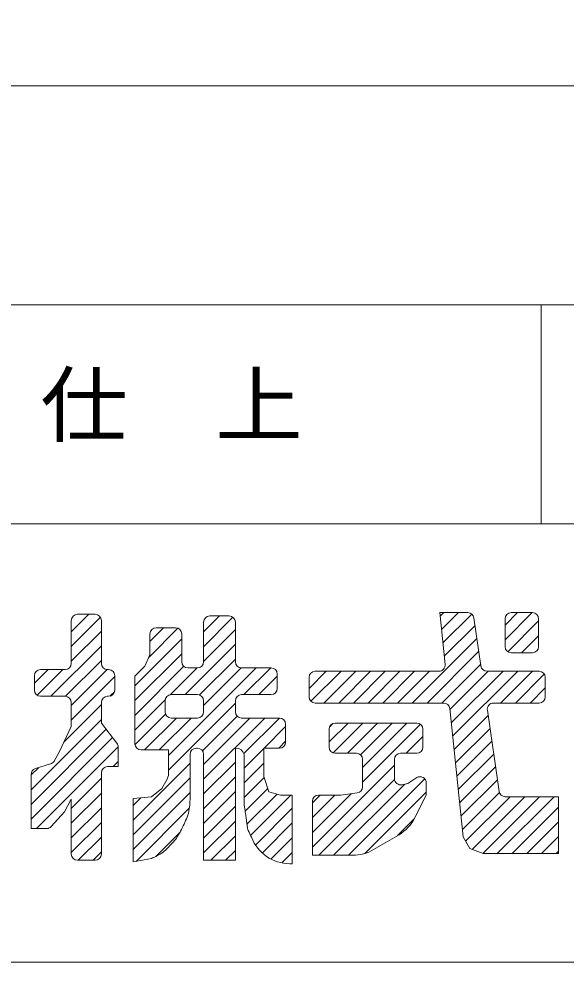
# Model space of a CAD drawing. Units: millimetres, scale not verified. Extents: x -190 to 190, y -305 to 303.
# Drawn here: x 18.5 to 93.4, y -304.8 to -175.6 of the extents above; entities that cross this region are included whole.
import ezdxf
from ezdxf.enums import TextEntityAlignment as Align

# ---------------------------------------------------------------- set-up
doc = ezdxf.new("R2010")
doc.units = ezdxf.units.MM
doc.header["$LTSCALE"] = 0.5
for name, color, linetype, lineweight in [('0-1_図面枠', 5, 'Continuous', 18), ('0-2_形状', 7, 'Continuous', 18), ('0-4_GREEN', 7, 'Continuous', 18)]:
    doc.layers.add(name, color=color, linetype=linetype, lineweight=lineweight)
doc.styles.add('ＭＳ ゴシック', font='')
doc.styles.get('ＭＳ ゴシック').set_extended_font_data('MS Gothic')

msp = doc.modelspace()

# ---------------------------------------------------------------- linework, layer by layer
at = {"layer": '0-1_図面枠'}
msp.add_lwpolyline([(-190.0007, -304.7643), (189.9993, -304.7643), (189.9993, 249.2357), (-190.0007, 249.2357)], close=True, dxfattribs=at)
at = {"layer": '0-2_形状'}
for p, q in [((-190.0007, -184.7643), (189.9993, -184.7643)), ((-190.0007, -214.7643), (189.9993, -214.7643)), ((89.9993, -214.7643), (89.9993, -244.7643)), ((-190.0007, -244.7643), (189.9993, -244.7643))]:
    msp.add_line(p, q, dxfattribs=at)
at = {"layer": '0-4_GREEN'}
for p, q in [((76.1612, -257.4128), (76.6661, -256.9079)), ((76.3521, -259.2385), (78.6827, -256.9079)), ((85.0523, -260.6212), (88.7656, -256.9079)), ((85.0523, -258.6046), (86.749, -256.9079)), ((88.7947, -256.9079), (85.8964, -256.9079)), ((25.6558, -259.5202), (28.039, -257.137)), ((25.6558, -261.5368), (29.6567, -257.5359)), ((25.6558, -257.9812), (25.6558, -263.8552)), ((28.9396, -257.137), (26.5, -257.137)), ((29.7837, -263.8552), (29.7837, -257.9812)), ((43.7729, -259.5524), (45.9591, -257.3662)), ((43.7729, -261.569), (47.8006, -257.5412)), ((43.7729, -258.2103), (43.7729, -263.626)), ((47.286, -257.3662), (44.617, -257.3662)), ((48.1301, -263.626), (48.1301, -258.2103)), ((76.543, -261.0642), (80.5043, -257.1028)), ((81.7573, -264.2059), (80.8002, -257.6304)), ((85.0523, -257.752), (85.0523, -261.5636)), ((85.4257, -262.2643), (89.6389, -258.0512)), ((89.6389, -261.5636), (89.6389, -257.752)), ((25.6558, -263.5534), (29.7837, -259.4255)), ((36.3032, -262.9889), (40.2613, -259.0308)), ((36.4343, -260.8412), (38.3052, -258.9703)), ((39.9474, -258.9703), (37.2785, -258.9703)), ((43.7729, -263.5855), (48.1301, -259.2283)), ((76.7338, -262.8899), (80.9518, -258.6719)), ((34.3703, -266.9383), (40.7916, -260.5171)), ((36.4343, -259.8145), (36.4343, -262.6942)), ((40.7916, -263.626), (40.7916, -259.8145)), ((72.3578, -269.2825), (81.208, -260.4323)), ((87.2989, -262.4077), (89.6389, -260.0677)), ((22.8599, -268.3659), (29.7837, -261.442)), ((41.2383, -268.1367), (48.1301, -261.2449)), ((24.8742, -268.3682), (29.7837, -263.4586)), ((34.3703, -268.9549), (40.7916, -262.5337)), ((43.2075, -268.1841), (48.1301, -263.2614)), ((74.3743, -269.2825), (81.4643, -262.1926)), ((85.8964, -262.4077), (88.7947, -262.4077)), ((20.6105, -266.5821), (22.4933, -264.6993)), ((20.9856, -268.2236), (24.5099, -264.6993)), ((24.8116, -264.6993), (21.4547, -264.6993)), ((25.6558, -269.6031), (30.5622, -264.6968)), ((30.7742, -264.6993), (30.6279, -264.6993)), ((34.3703, -270.9715), (41.0802, -264.2616)), ((38.9569, -276.4678), (50.9546, -264.4702)), ((39.2115, -268.1469), (42.8883, -264.4702)), ((42.9287, -264.4702), (41.6357, -264.4702)), ((43.7729, -269.6353), (48.9387, -264.4694)), ((53.0192, -264.4702), (48.9743, -264.4702)), ((49.3046, -268.1367), (52.9712, -264.4702)), ((76.3909, -269.2825), (81.7205, -263.9529)), ((20.6105, -265.5435), (20.6105, -267.5217)), ((25.6558, -271.6197), (31.6184, -265.6571)), ((31.6184, -267.5217), (31.6184, -265.5435)), ((34.3703, -265.616), (34.3703, -274.8549)), ((51.3212, -268.1367), (53.8634, -265.5945)), ((53.8634, -267.2926), (53.8634, -265.3143)), ((58.2207, -267.287), (60.5792, -264.9285)), ((58.2207, -265.7726), (58.2207, -268.4384)), ((58.4785, -269.0457), (62.5957, -264.9285)), ((76.01, -264.9285), (59.0648, -264.9285)), ((60.2583, -269.2825), (64.6123, -264.9285)), ((62.2749, -269.2825), (66.6289, -264.9285)), ((64.2914, -269.2825), (68.6455, -264.9285)), ((66.308, -269.2825), (70.6621, -264.9285)), ((68.3246, -269.2825), (72.6786, -264.9285)), ((70.3412, -269.2825), (74.6952, -264.9285)), ((77.4974, -270.1926), (82.7615, -264.9285)), ((77.6883, -272.0183), (84.7781, -264.9285)), ((77.8792, -273.844), (86.7947, -264.9285)), ((89.712, -264.9285), (82.5927, -264.9285)), ((84.4572, -269.2825), (88.8113, -264.9285)), ((86.4738, -269.2825), (90.4291, -265.3272)), ((90.5562, -268.4384), (90.5562, -265.7726)), ((88.4904, -269.2825), (90.5562, -267.2167)), ((21.4547, -268.3659), (24.8116, -268.3659)), ((30.6279, -268.3659), (30.7742, -268.3659)), ((30.9433, -268.3488), (31.6013, -267.6908)), ((39.3424, -268.1367), (42.9287, -268.1367)), ((48.9743, -268.1367), (53.0192, -268.1367)), ((53.4651, -268.0094), (53.736, -267.7385)), ((24.6521, -274.64), (29.7837, -269.5084)), ((25.6558, -269.21), (25.6558, -272.4908)), ((29.7837, -272.0325), (29.7837, -269.21)), ((34.3703, -272.9881), (38.5085, -268.8499)), ((38.4983, -270.5008), (38.4983, -268.9809)), ((38.9569, -278.4844), (48.1301, -269.3112)), ((43.7729, -268.9809), (43.7729, -270.5008)), ((48.1301, -270.5008), (48.1301, -268.9809)), ((59.0648, -269.2825), (76.6417, -269.2825)), ((83.4722, -269.2825), (89.712, -269.2825)), ((34.3818, -274.9932), (38.5592, -270.8158)), ((43.6234, -275.8345), (48.3688, -271.0891)), ((77.4813, -270.0389), (79.319, -287.6154)), ((78.07, -275.6697), (82.7454, -270.9943)), ((84.2591, -281.3929), (82.6369, -270.2483)), ((20.1519, -281.1568), (29.7837, -271.5249)), ((29.7837, -272.0325), (31.9018, -274.7839)), ((35.6926, -275.699), (40.0466, -271.345)), ((37.7091, -275.699), (42.0632, -271.345)), ((42.9287, -271.345), (39.3424, -271.345)), ((43.7729, -279.7182), (52.1461, -271.345)), ((43.7729, -277.7016), (50.1295, -271.345)), ((54.1659, -271.345), (48.9743, -271.345)), ((49.2969, -276.2107), (54.1627, -271.345)), ((52.0544, -275.4699), (55.01, -272.5142)), ((55.01, -274.6257), (55.01, -272.1891)), ((60.9726, -274.6179), (63.5581, -272.0325)), ((61.0496, -272.5243), (61.4645, -272.1095)), ((61.5082, -276.0989), (65.5747, -272.0325)), ((72.9709, -272.0325), (61.8168, -272.0325)), ((63.4664, -276.1573), (67.5912, -272.0325)), ((65.2726, -276.3677), (69.6078, -272.0325)), ((65.5592, -278.0976), (71.6244, -272.0325)), ((65.5592, -280.1142), (73.4744, -272.199)), ((20.1519, -283.1734), (30.4401, -272.8851)), ((60.9726, -272.8766), (60.9726, -275.3132)), ((73.8151, -275.3132), (73.8151, -272.8766)), ((78.2609, -277.4954), (83.0017, -272.7547)), ((20.1519, -285.19), (31.3173, -274.0246)), ((54.0709, -275.4699), (55.01, -274.5308)), ((71.5327, -276.1573), (73.8151, -273.8749)), ((78.4518, -279.3211), (83.2579, -274.515)), ((20.8889, -286.4696), (32.0769, -275.2816)), ((35.2145, -275.699), (38.9569, -275.699)), ((38.9569, -275.699), (38.9569, -279.2128)), ((41.9382, -282.4054), (41.9382, -276.314)), ((42.7824, -275.4699), (42.9287, -275.4699)), ((43.7729, -276.314), (43.7729, -290.8236)), ((48.1301, -275.4699), (48.2033, -275.4699)), ((49.3288, -278.1954), (52.0287, -275.4955)), ((49.3288, -276.314), (49.3288, -283.2698)), ((52.0287, -279.3656), (52.0287, -275.4699)), ((52.0287, -275.4699), (54.1659, -275.4699)), ((61.8168, -276.1573), (64.7151, -276.1573)), ((70.7606, -276.1573), (72.9709, -276.1573)), ((78.6427, -281.1468), (83.5142, -276.2753)), ((20.748, -278.2657), (22.8141, -277.6304)), ((31.3844, -277.9906), (32.077, -277.298)), ((34.141, -285.3169), (41.9382, -277.5197)), ((43.7729, -281.7348), (48.1301, -277.3775)), ((49.3288, -280.212), (52.0287, -277.5121)), ((65.5592, -277.0015), (65.5592, -280.7565)), ((69.9165, -279.6479), (69.9165, -277.0015)), ((20.1519, -279.1402), (21.1501, -278.142)), ((29.7837, -289.9794), (29.7837, -278.8348)), ((58.6793, -289.0107), (69.9165, -277.7735)), ((78.8336, -282.9725), (83.7704, -278.0357)), ((20.1519, -286.4696), (20.1519, -279.0725)), ((25.6558, -283.7192), (29.7837, -279.5913)), ((34.141, -287.3335), (41.9382, -279.5362)), ((43.7729, -283.7513), (48.1301, -279.3941)), ((49.3288, -282.2285), (52.0695, -279.4878)), ((59.5705, -290.1361), (69.9268, -279.7798)), ((63.6036, -290.1361), (74.0721, -279.6677)), ((79.0245, -284.7982), (84.0266, -279.796)), ((34.141, -289.35), (41.9382, -281.5528)), ((43.7729, -285.7679), (48.1301, -281.4107)), ((49.4648, -284.1091), (52.574, -281)), ((61.5871, -290.1361), (71.3456, -280.3776)), ((65.8704, -289.886), (74.2738, -281.4826)), ((79.2154, -286.6239), (84.2955, -281.5438)), ((25.6558, -285.7358), (29.7837, -281.6078)), ((25.6558, -282.4592), (25.6558, -289.9794)), ((34.141, -283.3003), (35.1921, -282.2492)), ((49.7122, -285.8784), (53.8414, -281.7491)), ((50.1999, -287.4073), (55.7208, -281.8863)), ((58.6793, -286.9941), (63.9683, -281.7051)), ((58.6793, -284.9775), (61.7705, -281.8863)), ((58.6793, -282.961), (59.7539, -281.8863)), ((58.6793, -282.7305), (58.6793, -290.1361)), ((62.5779, -281.8863), (59.5235, -281.8863)), ((62.5779, -281.8863), (64.8242, -281.5936)), ((79.6542, -288.2016), (85.7403, -282.1155)), ((80.5394, -289.333), (87.7569, -282.1155)), ((82.0063, -289.8827), (89.7735, -282.1155)), ((83.9986, -289.907), (91.7901, -282.1155)), ((25.6558, -287.7524), (29.7837, -283.6244)), ((34.5311, -290.9766), (41.8179, -283.6898)), ((43.7729, -287.7845), (48.1301, -283.4272)), ((50.8855, -288.7382), (55.9274, -283.6963)), ((86.0152, -289.907), (92.3908, -283.5313)), ((70.3378, -287.4351), (72.6537, -285.1193)), ((20.1519, -286.4696), (22.2987, -286.4696)), ((25.6558, -289.7689), (29.7837, -285.641)), ((43.7729, -289.8011), (48.1301, -285.4438)), ((51.815, -289.8253), (55.9274, -285.7129)), ((88.0318, -289.907), (92.3908, -285.5479)), ((26.6177, -290.8236), (29.7837, -287.6576)), ((37.2342, -290.29), (40.5501, -286.9741)), ((44.7669, -290.8236), (48.1301, -287.4604)), ((53.0052, -290.6517), (55.9274, -287.7295)), ((70.5447, -287.3135), (67.063, -289.36)), ((90.0483, -289.907), (92.3908, -287.5645)), ((28.6343, -290.8236), (29.7837, -289.6742)), ((34.141, -291.0528), (36.6288, -290.5668)), ((46.7835, -290.8236), (48.1301, -289.477)), ((54.4989, -291.1746), (55.9274, -289.7461)), ((58.6793, -290.1361), (64.2112, -290.1361)), ((92.0649, -289.907), (92.3908, -289.5811)), ((26.5, -290.8236), (28.9396, -290.8236))]:
    msp.add_line(p, q, dxfattribs=at)
for points in [[(79.9648, -256.9079), (76.1084, -256.9079), (76.8496, -263.9965)], [(34.3703, -265.616), (35.7463, -264.241), (36.4343, -262.6942)], [(23.2989, -277.2426), (24.0505, -275.9282), (25.6558, -272.4908)], [(32.077, -275.2988), (32.077, -277.9906), (30.6279, -277.9906)], [(43.7729, -290.8236), (48.1301, -290.8236), (48.1301, -275.4699)], [(34.141, -291.0528), (34.141, -282.3447), (36.6636, -282.1155), (38.0396, -280.9697), (38.7276, -279.8239), (38.9569, -279.2128)], [(52.0287, -279.3656), (52.7167, -281.428), (54.322, -281.8863), (55.9274, -281.8863), (55.9274, -291.2819), (55.5929, -291.2819)], [(70.9538, -280.4697), (71.7511, -280.2822), (72.9766, -279.5029)], [(74.2738, -280.2153), (74.2738, -281.8863), (72.7257, -284.9801)], [(22.926, -286.1903), (24.7385, -284.1779), (25.6558, -282.4592)], [(79.319, -287.6154), (80.2363, -289.2195), (82.071, -289.907), (92.3908, -289.907), (92.3908, -282.1155), (85.0944, -282.1155)]]:
    msp.add_lwpolyline(points, dxfattribs=at)
for centre, radius, start, end in [((79.9648, -257.752), 0.8441, 8.28193, 90), ((85.8964, -257.752), 0.8441, 90, 180), ((88.7947, -257.752), 0.8441, 0, 90), ((26.5, -257.9812), 0.8441, 90, 180), ((28.9396, -257.9812), 0.8441, 0, 90), ((44.617, -258.2103), 0.8441, 90, 180), ((47.286, -258.2103), 0.8441, 0, 90), ((37.2785, -259.8145), 0.8441, 90, 180), ((39.9474, -259.8145), 0.8441, 0, 90), ((85.8964, -261.5636), 0.8441, 180, 270), ((88.7947, -261.5636), 0.8441, 270, 0), ((21.4547, -265.5435), 0.8441, 90, 180), ((24.8116, -263.8552), 0.8441, 270, 0), ((30.6279, -263.8552), 0.8441, 180, 270), ((30.7742, -265.5435), 0.8441, 0, 90), ((41.6357, -263.626), 0.8441, 180, 270), ((42.9287, -263.626), 0.8441, 270, 0), ((48.9743, -263.626), 0.8441, 180, 270), ((53.0192, -265.3143), 0.8441, 0, 90), ((76.01, -264.0843), 0.8441, 270, 5.96887), ((82.5927, -264.0843), 0.8441, 188.28193, 270), ((59.0648, -265.7726), 0.8441, 90, 180), ((89.712, -265.7726), 0.8441, 0, 90), ((53.0192, -267.2926), 0.8441, 270, 0), ((21.4547, -267.5217), 0.8441, 180, 270), ((24.8116, -269.21), 0.8441, 0, 90), ((30.6279, -269.21), 0.8441, 90, 180), ((30.7742, -267.5217), 0.8441, 270, 0), ((39.3424, -268.9809), 0.8441, 90, 180), ((42.9287, -268.9809), 0.8441, 0, 90), ((48.9743, -268.9809), 0.8441, 90, 180), ((59.0648, -268.4384), 0.8441, 180, 270), ((89.712, -268.4384), 0.8441, 270, 0), ((76.6417, -270.1267), 0.8441, 5.96887, 90), ((83.4722, -270.1267), 0.8441, 90, 188.28193), ((39.3424, -270.5008), 0.8441, 180, 270), ((42.9287, -270.5008), 0.8441, 270, 0), ((48.9743, -270.5008), 0.8441, 180, 270), ((54.1659, -272.1891), 0.8441, 0, 90), ((61.8168, -272.8766), 0.8441, 90, 180), ((72.9709, -272.8766), 0.8441, 0, 90), ((31.2329, -275.2988), 0.8441, 0, 37.58908), ((35.2145, -274.8549), 0.8441, 180, 270), ((54.1659, -274.6257), 0.8441, 270, 0), ((42.7824, -276.314), 0.8441, 90, 180), ((42.9287, -276.314), 0.8441, 0, 90), ((48.2398, -276.5936), 1.1244, 14.39982, 91.86038), ((61.8168, -275.3132), 0.8441, 180, 270), ((64.7151, -277.0015), 0.8441, 0, 90), ((70.7606, -277.0015), 0.8441, 90, 180), ((72.9709, -275.3132), 0.8441, 270, 0), ((22.5661, -276.8235), 0.8441, 287.09081, 330.23681), ((20.996, -279.0725), 0.8441, 107.09081, 180), ((30.6279, -278.8348), 0.8441, 90, 180), ((70.7606, -279.6479), 0.8441, 180, 283.23108), ((73.4296, -280.2153), 0.8441, 0, 122.452), ((64.7151, -280.7565), 0.8441, 277.42598, 360), ((85.0944, -281.2714), 0.8441, 188.28193, 270), ((29.7951, -281.9152), 12.153, 349.46625, 357.68846), ((59.5235, -282.7305), 0.8441, 90, 180), ((37.3052, -283.3117), 4.5142, 335.95566, 349.46625), ((-31.7106, -296.8308), 82.1663, 8.79637, 9.49979), ((9.5283, -270.9188), 34.9303, 332.46928, 335.95566), ((11.5392, -290.1382), 38.4017, 7.76743, 8.79637), ((-51.1936, -298.6952), 101.7154, 7.41893, 7.76743), ((67.6929, -282.4619), 5.6277, 300.44702, 333.41799), ((22.2987, -285.6254), 0.8441, 270, 317.99171), ((135.6349, -274.3677), 86.6903, 187.41893, 187.79643), ((52.4104, -285.7627), 2.6894, 187.79643, 201.01969), ((57.0594, -283.9763), 7.6698, 201.01969, 208.83855), ((34.752, -283.9172), 6.5647, 318.34536, 323.81916), ((35.4635, -284.4375), 5.6833, 323.81916, 332.46928), ((55.5929, -285.6542), 5.6277, 201.05173, 270), ((35.7684, -286.3295), 4.1764, 301.83006, 315.74045), ((18.0114, -269.0256), 28.9702, 315.74045, 318.34536), ((26.5, -289.9794), 0.8441, 180, 270), ((28.9396, -289.9794), 0.8441, 270, 0), ((33.0702, -281.9829), 9.2923, 292.51707, 301.83006), ((64.2112, -284.5084), 5.6277, 270, 300.44702)]:
    msp.add_arc(centre, radius, start, end, dxfattribs=at)

# ---------------------------------------------------------------- texts
at = {"layer": '0-4_GREEN', "style": 'ＭＳ ゴシック', "width": 1.05}
msp.add_text('仕\u3000上', height=8.363, dxfattribs=at).set_placement((21.4227, -235.1623), align=Align.BOTTOM_LEFT)

doc.saveas('drawing.dxf')
